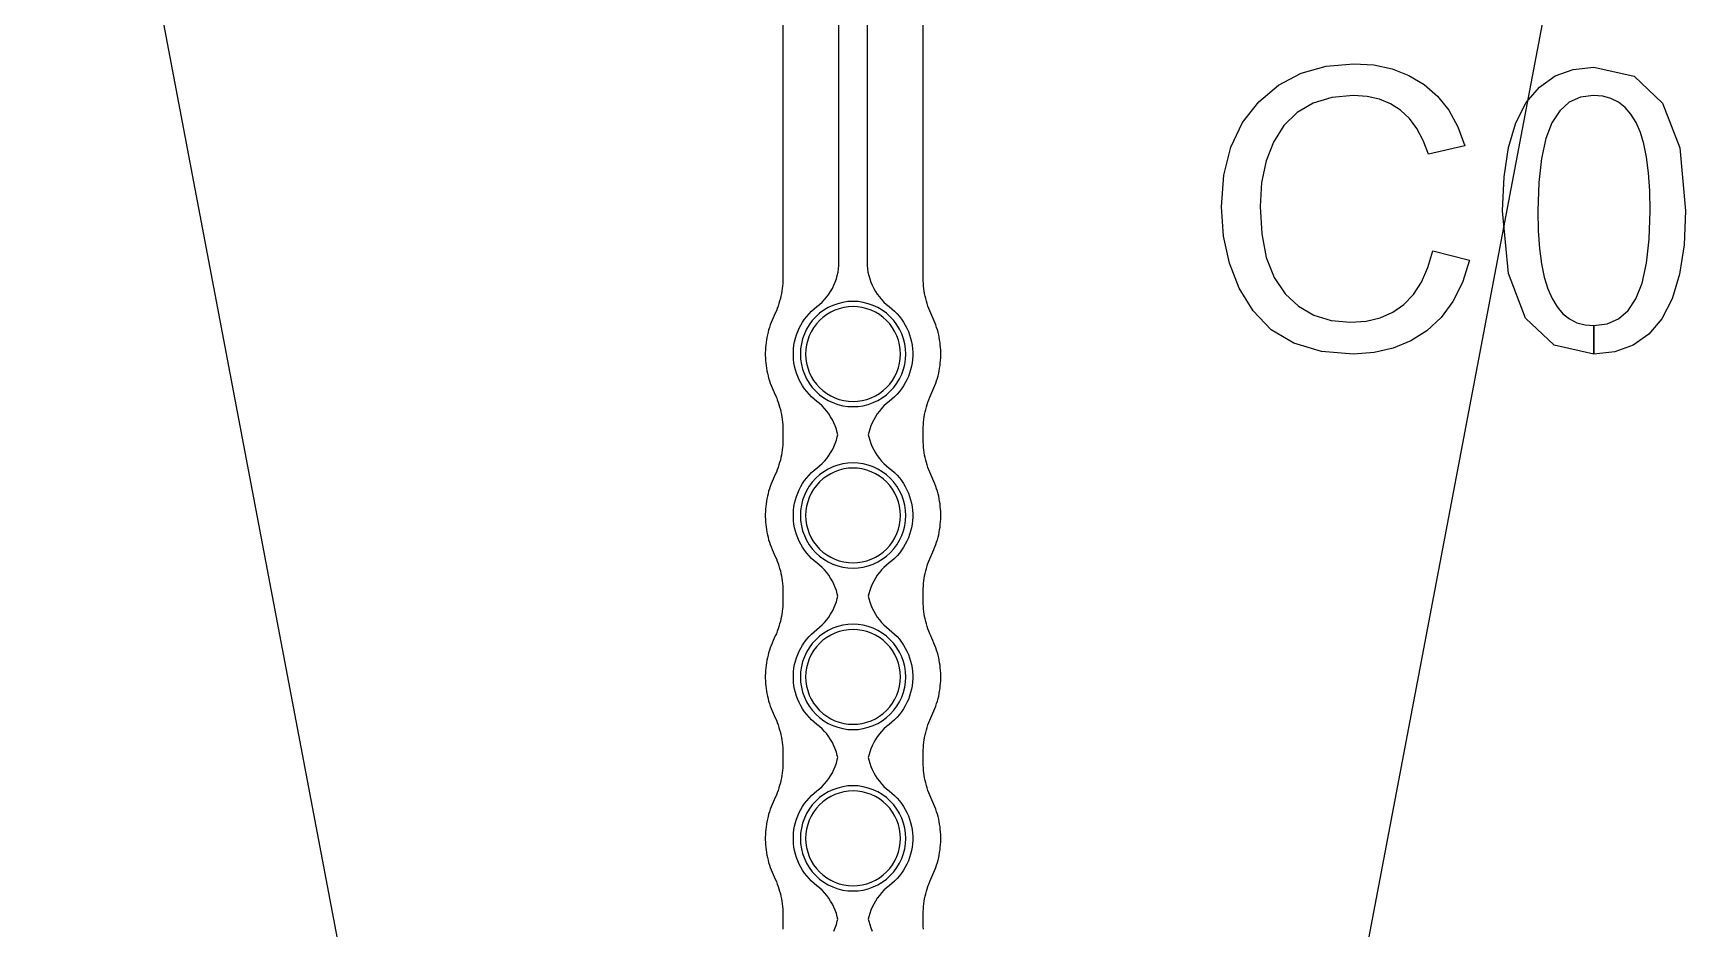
# Model space of a CAD drawing. Header units: metres. Extents: x -1805 to 1655, y -683 to 39617.
# Drawn here: x -116.7 to 121, y -295.4 to -167.8 of the extents above; entities that cross this region are included whole.
import ezdxf

# ---------------------------------------------------------------- set-up
doc = ezdxf.new("R2010")
doc.units = ezdxf.units.M
for name, color, linetype in [('Etching', 5, 'CONTINUOUS'), ('Metal', 4, 'CONTINUOUS'), ('pad_etching', 1, 'CONTINUOUS'), ('PEDOT_SIROF', 6, 'CONTINUOUS')]:
    doc.layers.add(name, color=color, linetype=linetype)

msp = doc.modelspace()

# ---------------------------------------------------------------- linework, layer by layer
at = {"layer": 'Etching'}
for points in [[(-10, 4155.73), (-10, -202.71), (-10.01, -203.07), (-10.02, -203.44), (-10.05, -203.8), (-10.09, -204.16), (-10.14, -204.53), (-10.2, -204.89), (-10.27, -205.24), (-10.35, -205.6), (-10.45, -205.95), (-10.55, -206.3), (-10.66, -206.65), (-10.79, -206.99), (-10.92, -207.33), (-11.07, -207.66), (-11.22, -207.99), (-11.38, -208.32), (-11.53, -208.66), (-11.67, -209), (-11.79, -209.35), (-11.91, -209.69), (-12.02, -210.05), (-12.11, -210.4), (-12.2, -210.76), (-12.27, -211.12), (-12.34, -211.48), (-12.39, -211.84), (-12.43, -212.21), (-12.47, -212.57), (-12.49, -212.94), (-12.5, -213.31), (-12.5, -213.68), (-12.49, -214.04), (-12.47, -214.41), (-12.43, -214.78), (-12.39, -215.14), (-12.34, -215.5), (-12.27, -215.87), (-12.2, -216.23), (-12.11, -216.58), (-12.02, -216.94), (-11.91, -217.29), (-11.79, -217.64), (-11.67, -217.98), (-11.53, -218.32), (-11.38, -218.66), (-11.22, -218.99), (-11.07, -219.32), (-10.92, -219.66), (-10.79, -220), (-10.66, -220.34), (-10.55, -220.68), (-10.45, -221.03), (-10.35, -221.39), (-10.27, -221.74), (-10.2, -222.1), (-10.14, -222.46), (-10.09, -222.82), (-10.05, -223.18), (-10.02, -223.55), (-10.01, -223.91), (-10, -224.27), (-10, -225.71), (-10.01, -226.07), (-10.02, -226.44), (-10.05, -226.8), (-10.09, -227.16), (-10.14, -227.53), (-10.2, -227.89), (-10.27, -228.24), (-10.35, -228.6), (-10.45, -228.95), (-10.55, -229.3), (-10.66, -229.65), (-10.79, -229.99), (-10.92, -230.33), (-11.07, -230.66), (-11.22, -230.99), (-11.38, -231.32), (-11.53, -231.66), (-11.67, -232), (-11.79, -232.35), (-11.91, -232.69), (-12.02, -233.05), (-12.11, -233.4), (-12.2, -233.76), (-12.27, -234.12), (-12.34, -234.48), (-12.39, -234.84), (-12.43, -235.21), (-12.47, -235.57), (-12.49, -235.94), (-12.5, -236.31), (-12.5, -236.68), (-12.49, -237.04), (-12.47, -237.41), (-12.43, -237.78), (-12.39, -238.14), (-12.34, -238.5), (-12.27, -238.87), (-12.2, -239.23), (-12.11, -239.58), (-12.02, -239.94), (-11.91, -240.29), (-11.79, -240.64), (-11.67, -240.98), (-11.53, -241.32), (-11.38, -241.66), (-11.22, -241.99), (-11.07, -242.32), (-10.92, -242.66), (-10.79, -243), (-10.66, -243.34), (-10.55, -243.68), (-10.45, -244.03), (-10.35, -244.39), (-10.27, -244.74), (-10.2, -245.1), (-10.14, -245.46), (-10.09, -245.82), (-10.05, -246.18), (-10.02, -246.55), (-10.01, -246.91), (-10, -247.27), (-10, -248.71), (-10.01, -249.07), (-10.02, -249.44), (-10.05, -249.8), (-10.09, -250.16), (-10.14, -250.53), (-10.2, -250.89), (-10.27, -251.24), (-10.35, -251.6), (-10.45, -251.95), (-10.55, -252.3), (-10.66, -252.65), (-10.79, -252.99), (-10.92, -253.33), (-11.07, -253.66), (-11.22, -253.99), (-11.38, -254.32), (-11.53, -254.66), (-11.67, -255), (-11.79, -255.35), (-11.91, -255.69), (-12.02, -256.05), (-12.11, -256.4), (-12.2, -256.76), (-12.27, -257.12), (-12.34, -257.48), (-12.39, -257.84), (-12.43, -258.21), (-12.47, -258.57), (-12.49, -258.94), (-12.5, -259.31), (-12.5, -259.68), (-12.49, -260.04), (-12.47, -260.41), (-12.43, -260.78), (-12.39, -261.14), (-12.34, -261.5), (-12.27, -261.87), (-12.2, -262.23), (-12.11, -262.58), (-12.02, -262.94), (-11.91, -263.29), (-11.79, -263.64), (-11.67, -263.98), (-11.53, -264.32), (-11.38, -264.66), (-11.22, -264.99), (-11.07, -265.32), (-10.92, -265.66), (-10.79, -266), (-10.66, -266.34), (-10.55, -266.68), (-10.45, -267.03), (-10.35, -267.39), (-10.27, -267.74), (-10.2, -268.1), (-10.14, -268.46), (-10.09, -268.82), (-10.05, -269.18), (-10.02, -269.55), (-10.01, -269.91), (-10, -270.27), (-10, -271.71), (-10.01, -272.07), (-10.02, -272.44), (-10.05, -272.8), (-10.09, -273.16), (-10.14, -273.53), (-10.2, -273.89), (-10.27, -274.24), (-10.35, -274.6), (-10.45, -274.95), (-10.55, -275.3), (-10.66, -275.65), (-10.79, -275.99), (-10.92, -276.33), (-11.07, -276.66), (-11.22, -276.99), (-11.38, -277.32), (-11.53, -277.66), (-11.67, -278), (-11.79, -278.35), (-11.91, -278.69), (-12.02, -279.05), (-12.11, -279.4), (-12.2, -279.76), (-12.27, -280.12), (-12.34, -280.48), (-12.39, -280.84), (-12.43, -281.21), (-12.47, -281.57), (-12.49, -281.94), (-12.5, -282.31), (-12.5, -282.68), (-12.49, -283.04), (-12.47, -283.41), (-12.43, -283.78), (-12.39, -284.14), (-12.34, -284.5), (-12.27, -284.87), (-12.2, -285.23), (-12.11, -285.58), (-12.02, -285.94), (-11.91, -286.29), (-11.79, -286.64), (-11.67, -286.98), (-11.53, -287.32), (-11.38, -287.66), (-11.22, -287.99), (-11.07, -288.32), (-10.92, -288.66), (-10.79, -289), (-10.66, -289.34), (-10.55, -289.68), (-10.45, -290.03), (-10.35, -290.39), (-10.27, -290.74), (-10.2, -291.1), (-10.14, -291.46), (-10.09, -291.82), (-10.05, -292.18), (-10.02, -292.55), (-10.01, -292.91), (-10, -293.27), (-10, -294.71), (-10.01, -295.07), (-10.02, -295.44)], [(10.02, -295.44), (10.01, -295.07), (10, -294.71), (10, -293.27), (10.01, -292.91), (10.02, -292.55), (10.05, -292.18), (10.09, -291.82), (10.14, -291.46), (10.2, -291.1), (10.27, -290.74), (10.35, -290.39), (10.45, -290.03), (10.55, -289.68), (10.66, -289.34), (10.79, -289), (10.92, -288.66), (11.07, -288.32), (11.22, -287.99), (11.38, -287.66), (11.53, -287.32), (11.67, -286.98), (11.79, -286.64), (11.91, -286.29), (12.02, -285.94), (12.11, -285.58), (12.2, -285.23), (12.27, -284.87), (12.34, -284.5), (12.39, -284.14), (12.43, -283.78), (12.47, -283.41), (12.49, -283.04), (12.5, -282.68), (12.5, -282.31), (12.49, -281.94), (12.47, -281.57), (12.43, -281.21), (12.39, -280.84), (12.34, -280.48), (12.27, -280.12), (12.2, -279.76), (12.11, -279.4), (12.02, -279.05), (11.91, -278.69), (11.79, -278.35), (11.67, -278), (11.53, -277.66), (11.38, -277.32), (11.22, -276.99), (11.07, -276.66), (10.92, -276.33), (10.79, -275.99), (10.66, -275.65), (10.55, -275.3), (10.45, -274.95), (10.35, -274.6), (10.27, -274.24), (10.2, -273.89), (10.14, -273.53), (10.09, -273.16), (10.05, -272.8), (10.02, -272.44), (10.01, -272.07), (10, -271.71), (10, -270.27), (10.01, -269.91), (10.02, -269.55), (10.05, -269.18), (10.09, -268.82), (10.14, -268.46), (10.2, -268.1), (10.27, -267.74), (10.35, -267.39), (10.45, -267.03), (10.55, -266.68), (10.66, -266.34), (10.79, -266), (10.92, -265.66), (11.07, -265.32), (11.22, -264.99), (11.38, -264.66), (11.53, -264.32), (11.67, -263.98), (11.79, -263.64), (11.91, -263.29), (12.02, -262.94), (12.11, -262.58), (12.2, -262.23), (12.27, -261.87), (12.34, -261.5), (12.39, -261.14), (12.43, -260.78), (12.47, -260.41), (12.49, -260.04), (12.5, -259.68), (12.5, -259.31), (12.49, -258.94), (12.47, -258.57), (12.43, -258.21), (12.39, -257.84), (12.34, -257.48), (12.27, -257.12), (12.2, -256.76), (12.11, -256.4), (12.02, -256.05), (11.91, -255.69), (11.79, -255.35), (11.67, -255), (11.53, -254.66), (11.38, -254.32), (11.22, -253.99), (11.07, -253.66), (10.92, -253.33), (10.79, -252.99), (10.66, -252.65), (10.55, -252.3), (10.45, -251.95), (10.35, -251.6), (10.27, -251.24), (10.2, -250.89), (10.14, -250.53), (10.09, -250.16), (10.05, -249.8), (10.02, -249.44), (10.01, -249.07), (10, -248.71), (10, -247.27), (10.01, -246.91), (10.02, -246.55), (10.05, -246.18), (10.09, -245.82), (10.14, -245.46), (10.2, -245.1), (10.27, -244.74), (10.35, -244.39), (10.45, -244.03), (10.55, -243.68), (10.66, -243.34), (10.79, -243), (10.92, -242.66), (11.07, -242.32), (11.22, -241.99), (11.38, -241.66), (11.53, -241.32), (11.67, -240.98), (11.79, -240.64), (11.91, -240.29), (12.02, -239.94), (12.11, -239.58), (12.2, -239.23), (12.27, -238.87), (12.34, -238.5), (12.39, -238.14), (12.43, -237.78), (12.47, -237.41), (12.49, -237.04), (12.5, -236.68), (12.5, -236.31), (12.49, -235.94), (12.47, -235.57), (12.43, -235.21), (12.39, -234.84), (12.34, -234.48), (12.27, -234.12), (12.2, -233.76), (12.11, -233.4), (12.02, -233.05), (11.91, -232.69), (11.79, -232.35), (11.67, -232), (11.53, -231.66), (11.38, -231.32), (11.22, -230.99), (11.07, -230.66), (10.92, -230.33), (10.79, -229.99), (10.66, -229.65), (10.55, -229.3), (10.45, -228.95), (10.35, -228.6), (10.27, -228.24), (10.2, -227.89), (10.14, -227.53), (10.09, -227.16), (10.05, -226.8), (10.02, -226.44), (10.01, -226.07), (10, -225.71), (10, -224.27), (10.01, -223.91), (10.02, -223.55), (10.05, -223.18), (10.09, -222.82), (10.14, -222.46), (10.2, -222.1), (10.27, -221.74), (10.35, -221.39), (10.45, -221.03), (10.55, -220.68), (10.66, -220.34), (10.79, -220), (10.92, -219.66), (11.07, -219.32), (11.22, -218.99), (11.38, -218.66), (11.53, -218.32), (11.67, -217.98), (11.79, -217.64), (11.91, -217.29), (12.02, -216.94), (12.11, -216.58), (12.2, -216.23), (12.27, -215.87), (12.34, -215.5), (12.39, -215.14), (12.43, -214.78), (12.47, -214.41), (12.49, -214.04), (12.5, -213.68), (12.5, -213.31), (12.49, -212.94), (12.47, -212.57), (12.43, -212.21), (12.39, -211.84), (12.34, -211.48), (12.27, -211.12), (12.2, -210.76), (12.11, -210.4), (12.02, -210.05), (11.91, -209.69), (11.79, -209.35), (11.67, -209), (11.53, -208.66), (11.38, -208.32), (11.22, -207.99), (11.07, -207.66), (10.92, -207.33), (10.79, -206.99), (10.66, -206.65), (10.55, -206.3), (10.45, -205.95), (10.35, -205.6), (10.27, -205.24), (10.2, -204.89), (10.14, -204.53), (10.09, -204.16), (10.05, -203.8), (10.02, -203.44), (10.01, -203.07), (10, -202.71), (10, 4155.73)], [(-35.26, -497.72), (-858, 3836.51)], [(858, 3836.51), (35.26, -497.72)]]:
    msp.add_lwpolyline(points, dxfattribs=at)
at = {"layer": 'Metal'}
for points in [[(-2.73, -295.7), (-2.54, -295.24), (-2.37, -294.78), (-2.24, -294.31), (-2.17, -293.99), (-2.24, -293.67), (-2.37, -293.2), (-2.54, -292.74), (-2.73, -292.29), (-2.94, -291.85), (-3.19, -291.42), (-3.46, -291.01), (-3.75, -290.62), (-4.07, -290.25), (-4.41, -289.89), (-4.77, -289.56), (-5.15, -289.25), (-5.54, -288.94), (-5.92, -288.6), (-6.27, -288.23), (-6.6, -287.85), (-6.9, -287.45), (-7.18, -287.03), (-7.44, -286.6), (-7.67, -286.15), (-7.88, -285.69), (-8.05, -285.22), (-8.2, -284.73), (-8.32, -284.24), (-8.41, -283.75), (-8.47, -283.25), (-8.5, -282.74), (-8.5, -282.24), (-8.47, -281.74), (-8.41, -281.24), (-8.32, -280.74), (-8.2, -280.25), (-8.05, -279.77), (-7.88, -279.29), (-7.67, -278.83), (-7.44, -278.38), (-7.18, -277.95), (-6.9, -277.53), (-6.6, -277.13), (-6.27, -276.75), (-5.92, -276.39), (-5.54, -276.05), (-5.15, -275.73), (-4.77, -275.42), (-4.41, -275.09), (-4.07, -274.74), (-3.75, -274.36), (-3.46, -273.97), (-3.19, -273.56), (-2.94, -273.14), (-2.73, -272.7), (-2.54, -272.24), (-2.37, -271.78), (-2.24, -271.31), (-2.17, -270.99), (-2.24, -270.67), (-2.37, -270.2), (-2.54, -269.74), (-2.73, -269.29), (-2.94, -268.85), (-3.19, -268.42), (-3.46, -268.01), (-3.75, -267.62), (-4.07, -267.25), (-4.41, -266.89), (-4.77, -266.56), (-5.15, -266.25), (-5.54, -265.94), (-5.92, -265.6), (-6.27, -265.23), (-6.6, -264.85), (-6.9, -264.45), (-7.18, -264.03), (-7.44, -263.6), (-7.67, -263.15), (-7.88, -262.69), (-8.05, -262.22), (-8.2, -261.73), (-8.32, -261.24), (-8.41, -260.75), (-8.47, -260.25), (-8.5, -259.74), (-8.5, -259.24), (-8.47, -258.74), (-8.41, -258.24), (-8.32, -257.74), (-8.2, -257.25), (-8.05, -256.77), (-7.88, -256.29), (-7.67, -255.83), (-7.44, -255.38), (-7.18, -254.95), (-6.9, -254.53), (-6.6, -254.13), (-6.27, -253.75), (-5.92, -253.39), (-5.54, -253.05), (-5.15, -252.73), (-4.77, -252.42), (-4.41, -252.09), (-4.07, -251.74), (-3.75, -251.36), (-3.46, -250.97), (-3.19, -250.56), (-2.94, -250.14), (-2.73, -249.7), (-2.54, -249.24), (-2.37, -248.78), (-2.24, -248.31), (-2.17, -247.99), (-2.24, -247.67), (-2.37, -247.2), (-2.54, -246.74), (-2.73, -246.29), (-2.94, -245.85), (-3.19, -245.42), (-3.46, -245.01), (-3.75, -244.62), (-4.07, -244.25), (-4.41, -243.89), (-4.77, -243.56), (-5.15, -243.25), (-5.54, -242.94), (-5.92, -242.6), (-6.27, -242.23), (-6.6, -241.85), (-6.9, -241.45), (-7.18, -241.03), (-7.44, -240.6), (-7.67, -240.15), (-7.88, -239.69), (-8.05, -239.22), (-8.2, -238.73), (-8.32, -238.24), (-8.41, -237.75), (-8.47, -237.25), (-8.5, -236.74), (-8.5, -236.24), (-8.47, -235.74), (-8.41, -235.24), (-8.32, -234.74), (-8.2, -234.25), (-8.05, -233.77), (-7.88, -233.29), (-7.67, -232.83), (-7.44, -232.38), (-7.18, -231.95), (-6.9, -231.53), (-6.6, -231.13), (-6.27, -230.75), (-5.92, -230.39), (-5.54, -230.05), (-5.15, -229.73), (-4.77, -229.42), (-4.41, -229.09), (-4.07, -228.74), (-3.75, -228.36), (-3.46, -227.97), (-3.19, -227.56), (-2.94, -227.14), (-2.73, -226.7), (-2.54, -226.24), (-2.37, -225.78), (-2.24, -225.31), (-2.17, -224.99), (-2.24, -224.67), (-2.37, -224.2), (-2.54, -223.74), (-2.73, -223.29), (-2.94, -222.85), (-3.19, -222.42), (-3.46, -222.01), (-3.75, -221.62), (-4.07, -221.25), (-4.41, -220.89), (-4.77, -220.56), (-5.15, -220.25), (-5.54, -219.94), (-5.92, -219.6), (-6.27, -219.23), (-6.6, -218.85), (-6.9, -218.45), (-7.18, -218.03), (-7.44, -217.6), (-7.67, -217.15), (-7.88, -216.69), (-8.05, -216.22), (-8.2, -215.73), (-8.32, -215.24), (-8.41, -214.75), (-8.47, -214.25), (-8.5, -213.74), (-8.5, -213.24), (-8.47, -212.74), (-8.41, -212.24), (-8.32, -211.74), (-8.2, -211.25), (-8.05, -210.77), (-7.88, -210.29), (-7.67, -209.83), (-7.44, -209.38), (-7.18, -208.95), (-6.9, -208.53), (-6.6, -208.13), (-6.27, -207.75), (-5.92, -207.39), (-5.54, -207.05), (-5.15, -206.73), (-4.77, -206.42), (-4.41, -206.09), (-4.07, -205.74), (-3.75, -205.36), (-3.46, -204.97), (-3.19, -204.56), (-2.94, -204.14), (-2.73, -203.7), (-2.54, -203.24), (-2.37, -202.78), (-2.24, -202.31), (-2.13, -201.83), (-2.06, -201.35), (-2.02, -200.86), (-2, -200.37), (-2, 4153.38)], [(2, 4153.38), (2, -200.37), (2.02, -200.86), (2.06, -201.35), (2.13, -201.83), (2.24, -202.31), (2.37, -202.78), (2.54, -203.24), (2.73, -203.7), (2.94, -204.14), (3.19, -204.56), (3.46, -204.97), (3.75, -205.36), (4.07, -205.74), (4.41, -206.09), (4.77, -206.42), (5.15, -206.73), (5.54, -207.05), (5.92, -207.39), (6.27, -207.75), (6.6, -208.13), (6.9, -208.53), (7.18, -208.95), (7.44, -209.38), (7.67, -209.83), (7.88, -210.29), (8.05, -210.77), (8.2, -211.25), (8.32, -211.74), (8.41, -212.24), (8.47, -212.74), (8.5, -213.24), (8.5, -213.74), (8.47, -214.25), (8.41, -214.75), (8.32, -215.24), (8.2, -215.73), (8.05, -216.22), (7.88, -216.69), (7.67, -217.15), (7.44, -217.6), (7.18, -218.03), (6.9, -218.45), (6.6, -218.85), (6.27, -219.23), (5.92, -219.6), (5.54, -219.94), (5.15, -220.25), (4.77, -220.56), (4.41, -220.89), (4.07, -221.25), (3.75, -221.62), (3.46, -222.01), (3.19, -222.42), (2.94, -222.85), (2.73, -223.29), (2.54, -223.74), (2.37, -224.2), (2.24, -224.67), (2.17, -224.99), (2.24, -225.31), (2.37, -225.78), (2.54, -226.24), (2.73, -226.7), (2.94, -227.14), (3.19, -227.56), (3.46, -227.97), (3.75, -228.36), (4.07, -228.74), (4.41, -229.09), (4.77, -229.42), (5.15, -229.73), (5.54, -230.05), (5.92, -230.39), (6.27, -230.75), (6.6, -231.13), (6.9, -231.53), (7.18, -231.95), (7.44, -232.38), (7.67, -232.83), (7.88, -233.29), (8.05, -233.77), (8.2, -234.25), (8.32, -234.74), (8.41, -235.24), (8.47, -235.74), (8.5, -236.24), (8.5, -236.74), (8.47, -237.25), (8.41, -237.75), (8.32, -238.24), (8.2, -238.73), (8.05, -239.22), (7.88, -239.69), (7.67, -240.15), (7.44, -240.6), (7.18, -241.03), (6.9, -241.45), (6.6, -241.85), (6.27, -242.23), (5.92, -242.6), (5.54, -242.94), (5.15, -243.25), (4.77, -243.56), (4.41, -243.89), (4.07, -244.25), (3.75, -244.62), (3.46, -245.01), (3.19, -245.42), (2.94, -245.85), (2.73, -246.29), (2.54, -246.74), (2.37, -247.2), (2.24, -247.67), (2.17, -247.99), (2.24, -248.31), (2.37, -248.78), (2.54, -249.24), (2.73, -249.7), (2.94, -250.14), (3.19, -250.56), (3.46, -250.97), (3.75, -251.36), (4.07, -251.74), (4.41, -252.09), (4.77, -252.42), (5.15, -252.73), (5.54, -253.05), (5.92, -253.39), (6.27, -253.75), (6.6, -254.13), (6.9, -254.53), (7.18, -254.95), (7.44, -255.38), (7.67, -255.83), (7.88, -256.29), (8.05, -256.77), (8.2, -257.25), (8.32, -257.74), (8.41, -258.24), (8.47, -258.74), (8.5, -259.24), (8.5, -259.74), (8.47, -260.25), (8.41, -260.75), (8.32, -261.24), (8.2, -261.73), (8.05, -262.22), (7.88, -262.69), (7.67, -263.15), (7.44, -263.6), (7.18, -264.03), (6.9, -264.45), (6.6, -264.85), (6.27, -265.23), (5.92, -265.6), (5.54, -265.94), (5.15, -266.25), (4.77, -266.56), (4.41, -266.89), (4.07, -267.25), (3.75, -267.62), (3.46, -268.01), (3.19, -268.42), (2.94, -268.85), (2.73, -269.29), (2.54, -269.74), (2.37, -270.2), (2.24, -270.67), (2.17, -270.99), (2.24, -271.31), (2.37, -271.78), (2.54, -272.24), (2.73, -272.7), (2.94, -273.14), (3.19, -273.56), (3.46, -273.97), (3.75, -274.36), (4.07, -274.74), (4.41, -275.09), (4.77, -275.42), (5.15, -275.73), (5.54, -276.05), (5.92, -276.39), (6.27, -276.75), (6.6, -277.13), (6.9, -277.53), (7.18, -277.95), (7.44, -278.38), (7.67, -278.83), (7.88, -279.29), (8.05, -279.77), (8.2, -280.25), (8.32, -280.74), (8.41, -281.24), (8.47, -281.74), (8.5, -282.24), (8.5, -282.74), (8.47, -283.25), (8.41, -283.75), (8.32, -284.24), (8.2, -284.73), (8.05, -285.22), (7.88, -285.69), (7.67, -286.15), (7.44, -286.6), (7.18, -287.03), (6.9, -287.45), (6.6, -287.85), (6.27, -288.23), (5.92, -288.6), (5.54, -288.94), (5.15, -289.25), (4.77, -289.56), (4.41, -289.89), (4.07, -290.25), (3.75, -290.62), (3.46, -291.01), (3.19, -291.42), (2.94, -291.85), (2.73, -292.29), (2.54, -292.74), (2.37, -293.2), (2.24, -293.67), (2.17, -293.99), (2.24, -294.31), (2.37, -294.78), (2.54, -295.24), (2.73, -295.7)]]:
    msp.add_lwpolyline(points, dxfattribs=at)
for points in [[(81.74, -210.18), (79.45, -211.63), (76.95, -212.66), (74.23, -213.28), (71.3, -213.49), (66.72, -213.11), (62.81, -211.95), (59.57, -210.03), (56.99, -207.34), (55.02, -204.11), (53.62, -200.56), (52.78, -196.71), (52.5, -192.54), (52.83, -188.01), (53.82, -184), (55.47, -180.51), (57.78, -177.54), (60.61, -175.17), (63.81, -173.48), (67.4, -172.47), (71.35, -172.13), (74.17, -172.31), (76.77, -172.87), (79.16, -173.8), (81.34, -175.1), (83.26, -176.76), (84.87, -178.76), (86.16, -181.11), (87.15, -183.81), (81.97, -185.03), (81.23, -183.08), (80.32, -181.38), (79.24, -179.94), (77.98, -178.76), (76.56, -177.84), (74.98, -177.18), (73.22, -176.79), (71.3, -176.66), (68.22, -176.93), (65.54, -177.73), (63.26, -179.07), (61.37, -180.95), (59.89, -183.29), (58.83, -185.99), (58.2, -189.05), (57.98, -192.48), (58.21, -196.39), (58.87, -199.76), (59.99, -202.6), (61.55, -204.9), (63.46, -206.68), (65.65, -207.95), (68.11, -208.71), (70.84, -208.96), (73.07, -208.8), (75.09, -208.33), (76.89, -207.54), (78.46, -206.43), (79.82, -205), (80.95, -203.25), (81.87, -201.18), (82.57, -198.79), (87.83, -200.12), (86.8, -203.28), (85.44, -206.01), (83.75, -208.31), (81.74, -210.18)], [(118.58, -193.08), (118.37, -197.92), (117.74, -202.1), (116.69, -205.61), (115.21, -208.46), (113.35, -210.66), (111.11, -212.23), (108.51, -213.18), (105.54, -213.49), (105.54, -209.45), (107.4, -209.21), (109.01, -208.5), (110.39, -207.3), (111.52, -205.62), (112.4, -203.4), (113.03, -200.57), (113.41, -197.13), (113.54, -193.08), (113.48, -190.22), (113.32, -187.67), (113.04, -185.45), (112.65, -183.55), (112.15, -181.92), (111.54, -180.51), (110.81, -179.33), (109.98, -178.36), (109.03, -177.62), (107.96, -177.08), (106.78, -176.76), (105.49, -176.66), (103.63, -176.9), (102.02, -177.63), (100.66, -178.85), (99.54, -180.56), (98.67, -182.8), (98.05, -185.64), (97.67, -189.07), (97.55, -193.08), (97.6, -195.92), (97.77, -198.44), (98.05, -200.65), (98.45, -202.55), (98.95, -204.19), (99.57, -205.6), (100.29, -206.78), (101.12, -207.75), (102.06, -208.49), (103.11, -209.03), (104.27, -209.35), (105.54, -209.45), (105.54, -213.49), (99.85, -212.22), (95.78, -208.39), (93.34, -202.01), (92.53, -193.08), (92.74, -188.24), (93.37, -184.06), (94.42, -180.54), (95.9, -177.68), (97.76, -175.47), (99.99, -173.88), (102.59, -172.94), (105.54, -172.62), (111.25, -173.9), (115.32, -177.73), (117.77, -184.13), (118.58, -193.08)]]:
    msp.add_lwpolyline(points, close=True, dxfattribs=at)
at = {"layer": 'pad_etching'}
for points in [[(6.75, -213.49), (6.72, -212.83), (6.62, -212.18), (6.46, -211.53), (6.24, -210.91), (5.95, -210.31), (5.61, -209.74), (5.22, -209.21), (4.77, -208.72), (4.28, -208.27), (3.75, -207.88), (3.18, -207.54), (2.58, -207.26), (1.96, -207.03), (1.32, -206.87), (0.66, -206.77), (0, -206.74), (-0.66, -206.77), (-1.32, -206.87), (-1.96, -207.03), (-2.58, -207.26), (-3.18, -207.54), (-3.75, -207.88), (-4.28, -208.27), (-4.77, -208.72), (-5.22, -209.21), (-5.61, -209.74), (-5.95, -210.31), (-6.24, -210.91), (-6.46, -211.53), (-6.62, -212.18), (-6.72, -212.83), (-6.75, -213.49), (-6.72, -214.15), (-6.62, -214.81), (-6.46, -215.45), (-6.24, -216.08), (-5.95, -216.67), (-5.61, -217.24), (-5.22, -217.77), (-4.77, -218.27), (-4.28, -218.71), (-3.75, -219.1), (-3.18, -219.45), (-2.58, -219.73), (-1.96, -219.95), (-1.32, -220.11), (-0.66, -220.21), (0, -220.24), (0.66, -220.21), (1.32, -220.11), (1.96, -219.95), (2.58, -219.73), (3.18, -219.45), (3.75, -219.1), (4.28, -218.71), (4.77, -218.27), (5.22, -217.77), (5.61, -217.24), (5.95, -216.67), (6.24, -216.08), (6.46, -215.45), (6.62, -214.81), (6.72, -214.15), (6.75, -213.49)], [(6.75, -236.49), (6.72, -235.83), (6.62, -235.18), (6.46, -234.53), (6.24, -233.91), (5.95, -233.31), (5.61, -232.74), (5.22, -232.21), (4.77, -231.72), (4.28, -231.27), (3.75, -230.88), (3.18, -230.54), (2.58, -230.26), (1.96, -230.03), (1.32, -229.87), (0.66, -229.77), (0, -229.74), (-0.66, -229.77), (-1.32, -229.87), (-1.96, -230.03), (-2.58, -230.26), (-3.18, -230.54), (-3.75, -230.88), (-4.28, -231.27), (-4.77, -231.72), (-5.22, -232.21), (-5.61, -232.74), (-5.95, -233.31), (-6.24, -233.91), (-6.46, -234.53), (-6.62, -235.18), (-6.72, -235.83), (-6.75, -236.49), (-6.72, -237.15), (-6.62, -237.81), (-6.46, -238.45), (-6.24, -239.08), (-5.95, -239.67), (-5.61, -240.24), (-5.22, -240.77), (-4.77, -241.27), (-4.28, -241.71), (-3.75, -242.1), (-3.18, -242.45), (-2.58, -242.73), (-1.96, -242.95), (-1.32, -243.11), (-0.66, -243.21), (0, -243.24), (0.66, -243.21), (1.32, -243.11), (1.96, -242.95), (2.58, -242.73), (3.18, -242.45), (3.75, -242.1), (4.28, -241.71), (4.77, -241.27), (5.22, -240.77), (5.61, -240.24), (5.95, -239.67), (6.24, -239.08), (6.46, -238.45), (6.62, -237.81), (6.72, -237.15), (6.75, -236.49)], [(6.75, -259.49), (6.72, -258.83), (6.62, -258.18), (6.46, -257.53), (6.24, -256.91), (5.95, -256.31), (5.61, -255.74), (5.22, -255.21), (4.77, -254.72), (4.28, -254.27), (3.75, -253.88), (3.18, -253.54), (2.58, -253.26), (1.96, -253.03), (1.32, -252.87), (0.66, -252.77), (0, -252.74), (-0.66, -252.77), (-1.32, -252.87), (-1.96, -253.03), (-2.58, -253.26), (-3.18, -253.54), (-3.75, -253.88), (-4.28, -254.27), (-4.77, -254.72), (-5.22, -255.21), (-5.61, -255.74), (-5.95, -256.31), (-6.24, -256.91), (-6.46, -257.53), (-6.62, -258.18), (-6.72, -258.83), (-6.75, -259.49), (-6.72, -260.15), (-6.62, -260.81), (-6.46, -261.45), (-6.24, -262.08), (-5.95, -262.67), (-5.61, -263.24), (-5.22, -263.77), (-4.77, -264.27), (-4.28, -264.71), (-3.75, -265.1), (-3.18, -265.45), (-2.58, -265.73), (-1.96, -265.95), (-1.32, -266.11), (-0.66, -266.21), (0, -266.24), (0.66, -266.21), (1.32, -266.11), (1.96, -265.95), (2.58, -265.73), (3.18, -265.45), (3.75, -265.1), (4.28, -264.71), (4.77, -264.27), (5.22, -263.77), (5.61, -263.24), (5.95, -262.67), (6.24, -262.08), (6.46, -261.45), (6.62, -260.81), (6.72, -260.15), (6.75, -259.49)], [(6.75, -282.49), (6.72, -281.83), (6.62, -281.18), (6.46, -280.53), (6.24, -279.91), (5.95, -279.31), (5.61, -278.74), (5.22, -278.21), (4.77, -277.72), (4.28, -277.27), (3.75, -276.88), (3.18, -276.54), (2.58, -276.26), (1.96, -276.03), (1.32, -275.87), (0.66, -275.77), (0, -275.74), (-0.66, -275.77), (-1.32, -275.87), (-1.96, -276.03), (-2.58, -276.26), (-3.18, -276.54), (-3.75, -276.88), (-4.28, -277.27), (-4.77, -277.72), (-5.22, -278.21), (-5.61, -278.74), (-5.95, -279.31), (-6.24, -279.91), (-6.46, -280.53), (-6.62, -281.18), (-6.72, -281.83), (-6.75, -282.49), (-6.72, -283.15), (-6.62, -283.81), (-6.46, -284.45), (-6.24, -285.08), (-5.95, -285.67), (-5.61, -286.24), (-5.22, -286.77), (-4.77, -287.27), (-4.28, -287.71), (-3.75, -288.1), (-3.18, -288.45), (-2.58, -288.73), (-1.96, -288.95), (-1.32, -289.11), (-0.66, -289.21), (0, -289.24), (0.66, -289.21), (1.32, -289.11), (1.96, -288.95), (2.58, -288.73), (3.18, -288.45), (3.75, -288.1), (4.28, -287.71), (4.77, -287.27), (5.22, -286.77), (5.61, -286.24), (5.95, -285.67), (6.24, -285.08), (6.46, -284.45), (6.62, -283.81), (6.72, -283.15), (6.75, -282.49)]]:
    msp.add_lwpolyline(points, close=True, dxfattribs=at)
at = {"layer": 'PEDOT_SIROF'}
for points in [[(7.5, -213.49), (7.46, -212.76), (7.36, -212.03), (7.18, -211.31), (6.93, -210.62), (6.61, -209.96), (6.24, -209.33), (5.8, -208.73), (5.3, -208.19), (4.76, -207.69), (4.17, -207.26), (3.54, -206.88), (2.87, -206.56), (2.18, -206.32), (1.46, -206.14), (0.74, -206.03), (0, -205.99), (-0.74, -206.03), (-1.46, -206.14), (-2.18, -206.32), (-2.87, -206.56), (-3.54, -206.88), (-4.17, -207.26), (-4.76, -207.69), (-5.3, -208.19), (-5.8, -208.73), (-6.24, -209.33), (-6.61, -209.96), (-6.93, -210.62), (-7.18, -211.31), (-7.36, -212.03), (-7.46, -212.76), (-7.5, -213.49), (-7.46, -214.23), (-7.36, -214.96), (-7.18, -215.67), (-6.93, -216.36), (-6.61, -217.03), (-6.24, -217.66), (-5.8, -218.25), (-5.3, -218.8), (-4.76, -219.29), (-4.17, -219.73), (-3.54, -220.11), (-2.87, -220.42), (-2.18, -220.67), (-1.46, -220.85), (-0.74, -220.96), (0, -220.99), (0.74, -220.96), (1.46, -220.85), (2.18, -220.67), (2.87, -220.42), (3.54, -220.11), (4.17, -219.73), (4.76, -219.29), (5.3, -218.8), (5.8, -218.25), (6.24, -217.66), (6.61, -217.03), (6.93, -216.36), (7.18, -215.67), (7.36, -214.96), (7.46, -214.23), (7.5, -213.49)], [(7.5, -236.49), (7.46, -235.76), (7.36, -235.03), (7.18, -234.31), (6.93, -233.62), (6.61, -232.96), (6.24, -232.33), (5.8, -231.73), (5.3, -231.19), (4.76, -230.69), (4.17, -230.26), (3.54, -229.88), (2.87, -229.56), (2.18, -229.32), (1.46, -229.14), (0.74, -229.03), (0, -228.99), (-0.74, -229.03), (-1.46, -229.14), (-2.18, -229.32), (-2.87, -229.56), (-3.54, -229.88), (-4.17, -230.26), (-4.76, -230.69), (-5.3, -231.19), (-5.8, -231.73), (-6.24, -232.33), (-6.61, -232.96), (-6.93, -233.62), (-7.18, -234.31), (-7.36, -235.03), (-7.46, -235.76), (-7.5, -236.49), (-7.46, -237.23), (-7.36, -237.96), (-7.18, -238.67), (-6.93, -239.36), (-6.61, -240.03), (-6.24, -240.66), (-5.8, -241.25), (-5.3, -241.8), (-4.76, -242.29), (-4.17, -242.73), (-3.54, -243.11), (-2.87, -243.42), (-2.18, -243.67), (-1.46, -243.85), (-0.74, -243.96), (0, -243.99), (0.74, -243.96), (1.46, -243.85), (2.18, -243.67), (2.87, -243.42), (3.54, -243.11), (4.17, -242.73), (4.76, -242.29), (5.3, -241.8), (5.8, -241.25), (6.24, -240.66), (6.61, -240.03), (6.93, -239.36), (7.18, -238.67), (7.36, -237.96), (7.46, -237.23), (7.5, -236.49)], [(7.5, -259.49), (7.46, -258.76), (7.36, -258.03), (7.18, -257.31), (6.93, -256.62), (6.61, -255.96), (6.24, -255.33), (5.8, -254.73), (5.3, -254.19), (4.76, -253.69), (4.17, -253.26), (3.54, -252.88), (2.87, -252.56), (2.18, -252.32), (1.46, -252.14), (0.74, -252.03), (0, -251.99), (-0.74, -252.03), (-1.46, -252.14), (-2.18, -252.32), (-2.87, -252.56), (-3.54, -252.88), (-4.17, -253.26), (-4.76, -253.69), (-5.3, -254.19), (-5.8, -254.73), (-6.24, -255.33), (-6.61, -255.96), (-6.93, -256.62), (-7.18, -257.31), (-7.36, -258.03), (-7.46, -258.76), (-7.5, -259.49), (-7.46, -260.23), (-7.36, -260.96), (-7.18, -261.67), (-6.93, -262.36), (-6.61, -263.03), (-6.24, -263.66), (-5.8, -264.25), (-5.3, -264.8), (-4.76, -265.29), (-4.17, -265.73), (-3.54, -266.11), (-2.87, -266.42), (-2.18, -266.67), (-1.46, -266.85), (-0.74, -266.96), (0, -266.99), (0.74, -266.96), (1.46, -266.85), (2.18, -266.67), (2.87, -266.42), (3.54, -266.11), (4.17, -265.73), (4.76, -265.29), (5.3, -264.8), (5.8, -264.25), (6.24, -263.66), (6.61, -263.03), (6.93, -262.36), (7.18, -261.67), (7.36, -260.96), (7.46, -260.23), (7.5, -259.49)], [(7.5, -282.49), (7.46, -281.76), (7.36, -281.03), (7.18, -280.31), (6.93, -279.62), (6.61, -278.96), (6.24, -278.33), (5.8, -277.73), (5.3, -277.19), (4.76, -276.69), (4.17, -276.26), (3.54, -275.88), (2.87, -275.56), (2.18, -275.32), (1.46, -275.14), (0.74, -275.03), (0, -274.99), (-0.74, -275.03), (-1.46, -275.14), (-2.18, -275.32), (-2.87, -275.56), (-3.54, -275.88), (-4.17, -276.26), (-4.76, -276.69), (-5.3, -277.19), (-5.8, -277.73), (-6.24, -278.33), (-6.61, -278.96), (-6.93, -279.62), (-7.18, -280.31), (-7.36, -281.03), (-7.46, -281.76), (-7.5, -282.49), (-7.46, -283.23), (-7.36, -283.96), (-7.18, -284.67), (-6.93, -285.36), (-6.61, -286.03), (-6.24, -286.66), (-5.8, -287.25), (-5.3, -287.8), (-4.76, -288.29), (-4.17, -288.73), (-3.54, -289.11), (-2.87, -289.42), (-2.18, -289.67), (-1.46, -289.85), (-0.74, -289.96), (0, -289.99), (0.74, -289.96), (1.46, -289.85), (2.18, -289.67), (2.87, -289.42), (3.54, -289.11), (4.17, -288.73), (4.76, -288.29), (5.3, -287.8), (5.8, -287.25), (6.24, -286.66), (6.61, -286.03), (6.93, -285.36), (7.18, -284.67), (7.36, -283.96), (7.46, -283.23), (7.5, -282.49)]]:
    msp.add_lwpolyline(points, close=True, dxfattribs=at)

doc.saveas('drawing.dxf')
